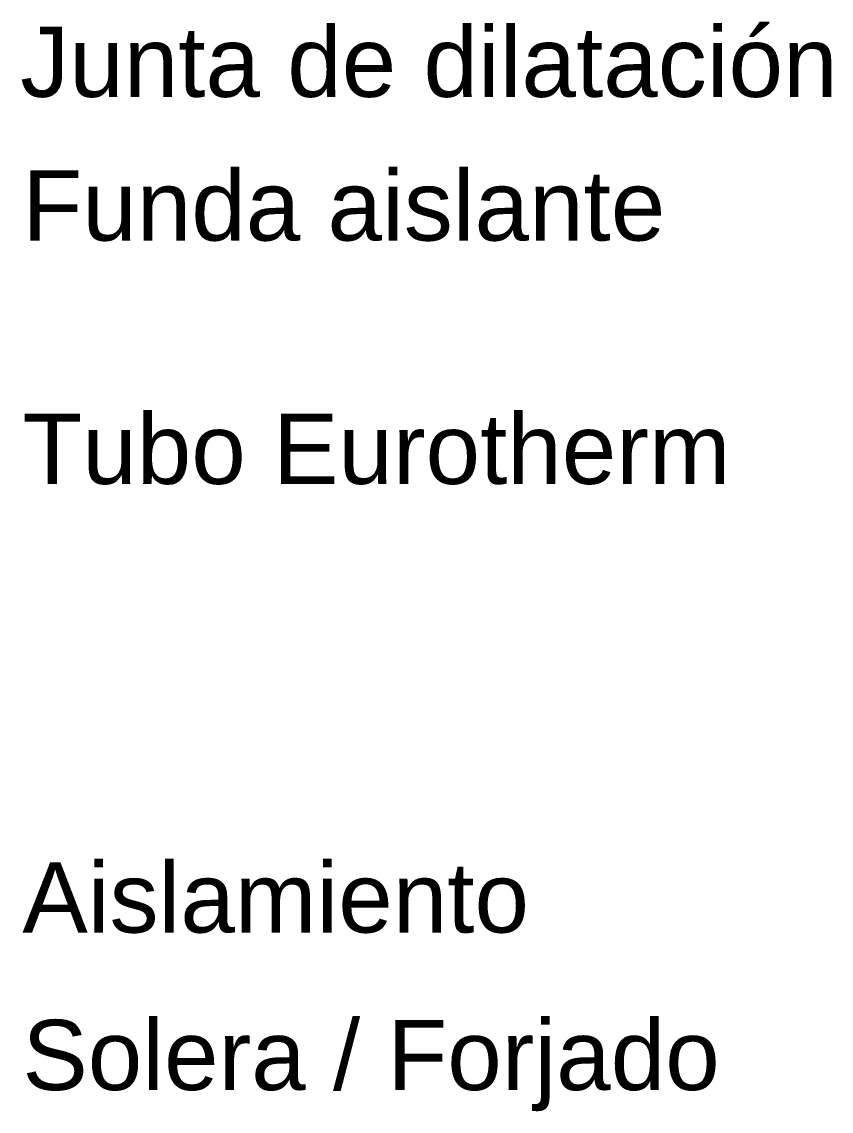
# Model space of a CAD drawing. Header units: millimetres. Extents: x 441156 to 441876, y 4514765 to 4515211.
# Drawn here: x 441491.541 to 441492.724, y 4514925.157 to 4514926.75 of the extents above; entities that cross this region are included whole.
import ezdxf

# ---------------------------------------------------------------- set-up
doc = ezdxf.new("R2010")
doc.units = ezdxf.units.MM
doc.layers.add('01_textos', color=7, linetype='Continuous')
doc.styles.add('NIEVES2', font='sanss___.ttf')

msp = doc.modelspace()

# ---------------------------------------------------------------- texts
at = {"layer": '01_textos', "style": 'NIEVES2'}
for s, p in [('Junta de dilatación', (441491.53886362, 4514926.63973315)), ('Funda aislante', (441491.54200751, 4514926.42977944)), ('Tubo Eurotherm', (441491.54200751, 4514926.0741065)), ('Aislamiento', (441491.54200751, 4514925.41849341))]:
    msp.add_text(s, height=0.1025611647, dxfattribs=at).set_placement(p)
at = {"layer": '01_textos', "insert": (441491.54200751, 4514925.29093452), "char_height": 0.1025611647, "width": 1.0407350705, "attachment_point": 1, "style": 'NIEVES2'}
msp.add_mtext('Solera / Forjado', dxfattribs=at)

doc.saveas('drawing.dxf')
